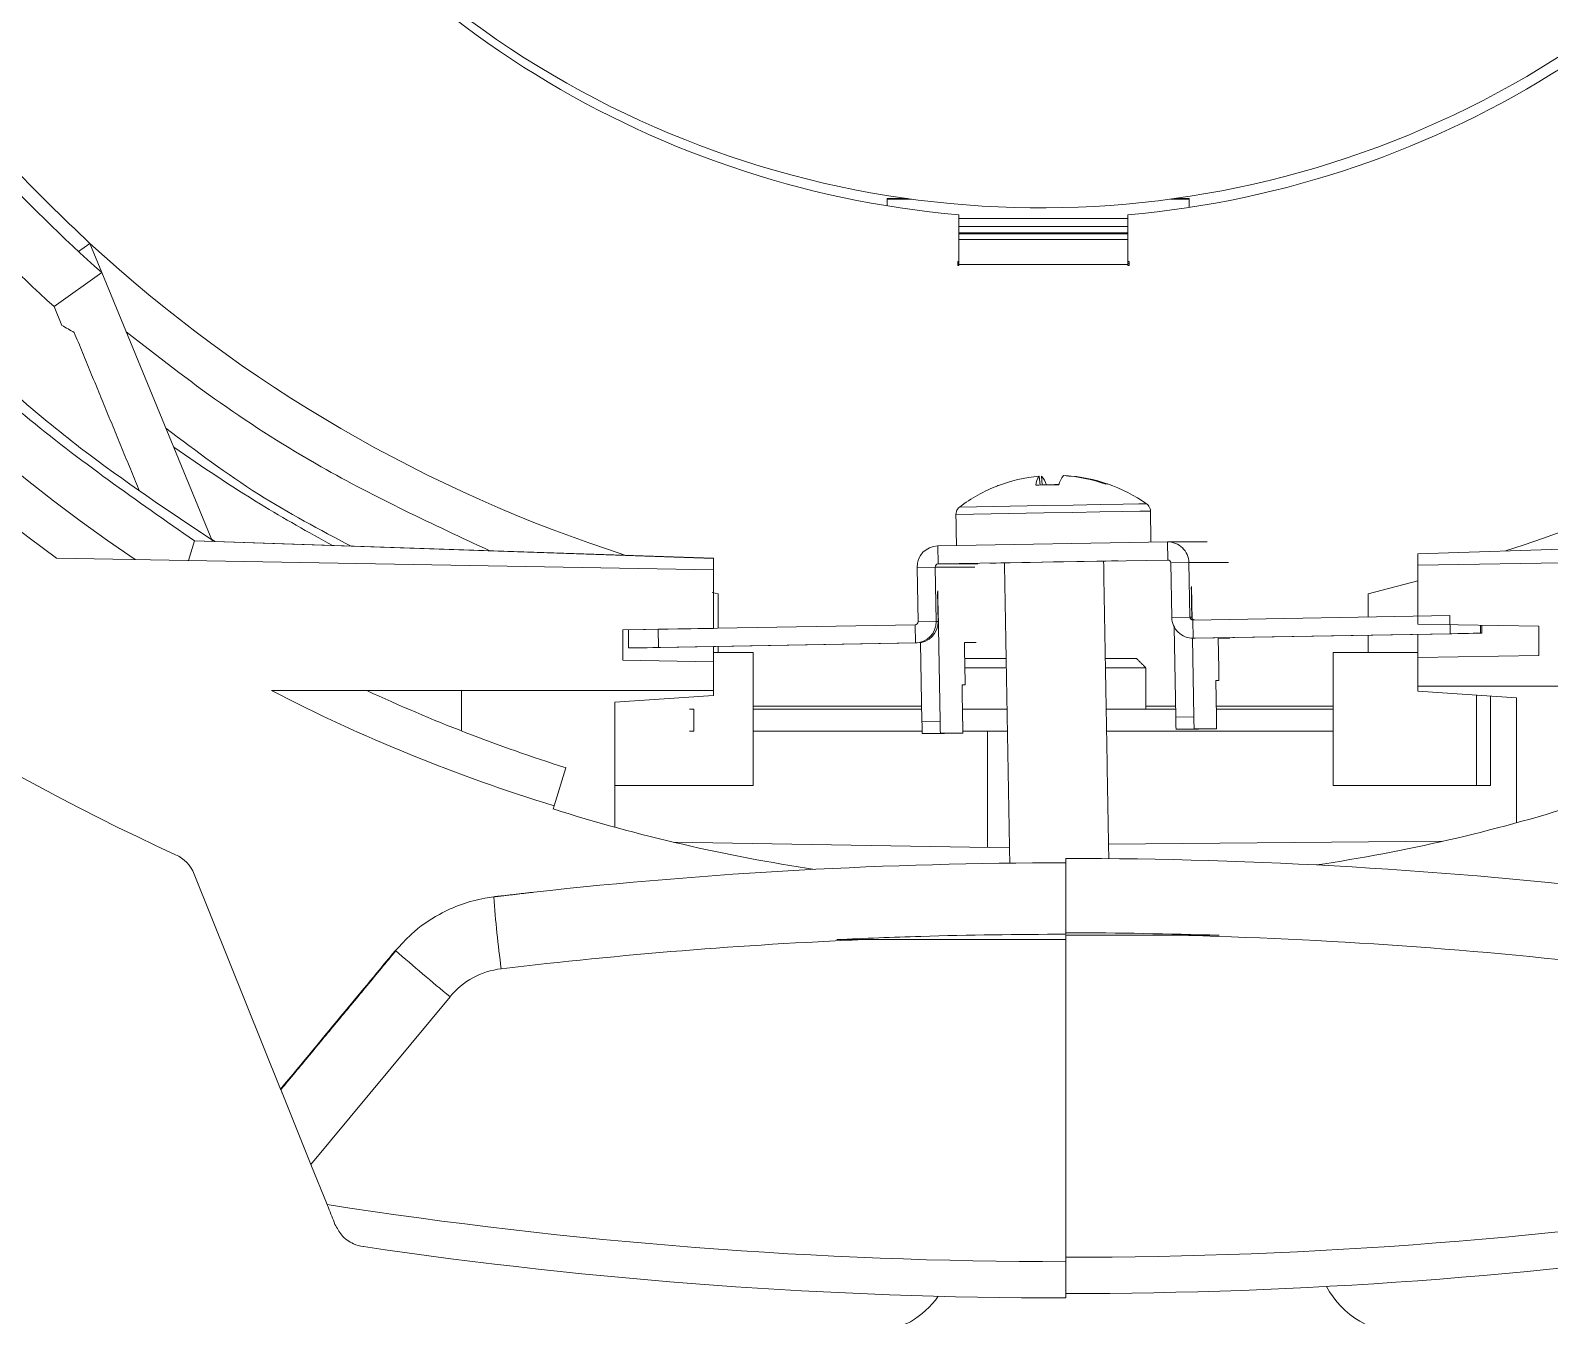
# Model space of a CAD drawing. Extents: x 12.1 to 108.7, y 1 to 80.4.
# Drawn here: x 46.032 to 48.546, y 29.16 to 31.287 of the extents above; entities that cross this region are included whole.
import ezdxf

# ---------------------------------------------------------------- set-up
doc = ezdxf.new("R2010")
doc.units = 0
doc.header["$MEASUREMENT"] = 0
doc.linetypes.add('SLD-Solid', pattern=[0])
doc.layers.add('OBJECT', color=7, linetype='CONTINUOUS')

msp = doc.modelspace()

# ---------------------------------------------------------------- linework, layer by layer
at = {"layer": 'OBJECT', "linetype": 'SLD-Solid', "lineweight": 15}
for p, q in [((47.4496, 31.0077), (47.4496, 31.0086)), ((47.4496, 30.9965), (47.4496, 31.0077)), ((47.4496, 31.0077), (47.4897, 31.0077)), ((47.9183, 31.0077), (47.9496, 31.0077)), ((47.9496, 31.0077), (47.9496, 31.0086)), ((47.9496, 30.9939), (47.9496, 31.0077)), ((47.5681, 30.9046), (47.5681, 30.9816)), ((47.8481, 30.9817), (47.8481, 30.9046)), ((47.9496, 30.9946), (47.9496, 30.9939)), ((47.5681, 30.9757), (47.8481, 30.9757)), ((47.5681, 30.9626), (47.8481, 30.9626)), ((47.5681, 30.9519), (47.8481, 30.9519)), ((46.1301, 30.9344), (46.1111, 30.9211)), ((46.1301, 30.9344), (46.15, 30.886)), ((47.8481, 30.9406), (47.5681, 30.9406)), ((47.5681, 30.9046), (47.5663, 30.9046)), ((47.5663, 30.9046), (47.5663, 30.8978)), ((47.5663, 30.9012), (47.5681, 30.9012)), ((47.5681, 30.8996), (47.5681, 30.9046)), ((47.8499, 30.9046), (47.8481, 30.9046)), ((47.8481, 30.9046), (47.8481, 30.8996)), ((47.8481, 30.9012), (47.8499, 30.9012)), ((47.8499, 30.8978), (47.8499, 30.9046)), ((46.15, 30.886), (46.0711, 30.8298)), ((46.3331, 30.4411), (46.15, 30.886)), ((47.5663, 30.8978), (47.5681, 30.8978)), ((47.5681, 30.8978), (47.5681, 30.8996)), ((47.8481, 30.8996), (47.5681, 30.8996)), ((47.8481, 30.8996), (47.8481, 30.8978)), ((47.8481, 30.8978), (47.8499, 30.8978)), ((46.0838, 30.7988), (46.0711, 30.8298)), ((47.7011, 30.5493), (47.7027, 30.5346)), ((47.7064, 30.5348), (47.705, 30.5494)), ((47.7455, 30.5501), (47.7455, 30.5498)), ((47.7092, 30.5005), (47.5693, 30.498)), ((47.7088, 30.4884), (47.5634, 30.4858)), ((49.1868, 30.4495), (48.3281, 30.4206)), ((46.2932, 30.4095), (46.3033, 30.4421)), ((46.3033, 30.4421), (47.1621, 30.4132)), ((46.3033, 30.4421), (47.1621, 30.4133)), ((47.5335, 30.4339), (47.9134, 30.4405)), ((47.5335, 30.4339), (47.534, 30.4039)), ((47.9134, 30.4405), (47.979, 30.4405)), ((47.9139, 30.4105), (47.9134, 30.4405)), ((47.1621, 30.3944), (46.0749, 30.4133)), ((47.1621, 30.4133), (47.1621, 30.4132)), ((47.1621, 30.3944), (47.1621, 30.4132)), ((47.5291, 30.3988), (47.4991, 30.3983)), ((47.5007, 30.3083), (47.4991, 30.3983)), ((47.5306, 30.3088), (47.5291, 30.3988)), ((47.5291, 30.3988), (47.5946, 30.3988)), ((47.534, 30.4039), (47.9139, 30.4105)), ((47.534, 30.4039), (47.5995, 30.4039)), ((47.949, 30.4061), (47.919, 30.4056)), ((47.919, 30.4056), (47.9206, 30.3156)), ((47.949, 30.4061), (47.9506, 30.3161)), ((47.949, 30.4061), (48.0146, 30.4061)), ((48.3281, 30.4017), (49.4153, 30.4207)), ((48.3281, 30.4017), (48.3281, 30.4206)), ((48.3281, 30.3043), (48.3281, 30.4017)), ((47.1621, 30.2974), (47.1621, 30.3944)), ((48.2459, 30.3546), (48.3281, 30.3761)), ((47.1699, 30.3546), (47.1602, 30.357)), ((47.1699, 30.2975), (47.1699, 30.3546)), ((48.2459, 30.3163), (48.2459, 30.3546)), ((47.5334, 30.3295), (47.5338, 30.3088)), ((47.5334, 30.3295), (47.534, 30.3295)), ((47.534, 30.3295), (47.5372, 30.1438)), ((47.9533, 30.3368), (47.9537, 30.3161)), ((47.9533, 30.3368), (47.9539, 30.3368)), ((47.9543, 30.3139), (47.9539, 30.3368)), ((47.1621, 30.2974), (47.0121, 30.2947)), ((47.4957, 30.3032), (47.0708, 30.2958)), ((47.4957, 30.3032), (47.4963, 30.2732)), ((47.5007, 30.3083), (47.5306, 30.3088)), ((47.5306, 30.3088), (47.5338, 30.3088)), ((47.9506, 30.3161), (47.9206, 30.3156)), ((47.9271, 30.1506), (47.9245, 30.3001)), ((47.9537, 30.3161), (47.9506, 30.3161)), ((48.3806, 30.3186), (47.9557, 30.3112)), ((47.9557, 30.3112), (47.9562, 30.2812)), ((48.5281, 30.3008), (48.3281, 30.3043)), ((48.3811, 30.2886), (48.3806, 30.3186)), ((48.4313, 30.3025), (48.4315, 30.2895)), ((48.4338, 30.2895), (48.4336, 30.3025)), ((48.5281, 30.2526), (48.5281, 30.3008)), ((47.0121, 30.2448), (47.0121, 30.2947)), ((47.0708, 30.2958), (47.0213, 30.2949)), ((47.0218, 30.2649), (47.0213, 30.2949)), ((47.0708, 30.2958), (47.0713, 30.2658)), ((47.4963, 30.2732), (47.0713, 30.2658)), ((47.0745, 30.2658), (47.4994, 30.2732)), ((47.4963, 30.2732), (47.4994, 30.2732)), ((47.5072, 30.1433), (47.5049, 30.2737)), ((47.5775, 30.2738), (47.5968, 30.2738)), ((47.5784, 30.2238), (47.5775, 30.2738)), ((47.9571, 30.1512), (47.9548, 30.2812)), ((48.3811, 30.2886), (47.9562, 30.2812)), ((47.9593, 30.2812), (47.9562, 30.2812)), ((47.9593, 30.2812), (48.3842, 30.2886)), ((48.0168, 30.2811), (47.9974, 30.2811)), ((47.9974, 30.2811), (47.9983, 30.2311)), ((48.2459, 30.2575), (48.2459, 30.2862)), ((48.3281, 30.2877), (48.3281, 30.2491)), ((48.4315, 30.2895), (48.3811, 30.2886)), ((48.4338, 30.2895), (48.4315, 30.2895)), ((47.0218, 30.2649), (47.0241, 30.2649)), ((47.0241, 30.2649), (47.0745, 30.2658)), ((47.1621, 30.2422), (47.1621, 30.2673)), ((47.1621, 30.2575), (47.2279, 30.2575)), ((47.1621, 30.2575), (47.2279, 30.2575)), ((47.1621, 30.2575), (47.2279, 30.2575)), ((47.1699, 30.2575), (47.1699, 30.2674)), ((47.2279, 30.2575), (47.2279, 30.0375)), ((47.578, 30.2475), (47.6466, 30.2475)), ((47.8106, 30.2475), (47.8624, 30.2475)), ((48.1879, 30.2575), (48.1879, 30.0375)), ((48.1879, 30.2575), (48.3281, 30.2575)), ((48.1879, 30.2575), (48.2879, 30.2575)), ((48.1879, 30.2575), (48.2879, 30.2575)), ((48.3281, 30.2491), (48.5281, 30.2526)), ((48.3281, 30.2017), (48.3281, 30.2491)), ((47.0121, 30.2448), (47.1621, 30.2422)), ((47.1621, 30.1944), (47.1621, 30.2422)), ((47.6468, 30.232), (47.5782, 30.232)), ((47.8779, 30.232), (47.8109, 30.232)), ((47.5735, 30.2038), (47.5786, 30.2038)), ((47.5745, 30.1438), (47.5735, 30.2038)), ((47.5735, 30.2037), (47.5786, 30.2038)), ((47.9985, 30.2111), (47.9934, 30.2111)), ((47.9934, 30.2111), (47.9945, 30.1512)), ((47.9934, 30.2111), (47.9985, 30.2111)), ((49.0594, 30.2017), (48.3281, 30.2017)), ((48.3281, 30.1936), (48.3281, 30.2017)), ((46.4308, 30.1944), (47.1621, 30.1944)), ((46.7451, 30.1276), (46.7451, 30.1944)), ((46.9991, 30.1754), (47.1621, 30.1862)), ((46.9991, 30.1754), (46.9991, 29.9683)), ((47.1621, 30.1862), (47.1621, 30.1944)), ((48.4911, 30.1827), (48.3281, 30.1936)), ((48.4247, 30.1872), (48.4247, 30.0375)), ((48.4479, 30.1856), (48.4479, 30.0375)), ((48.4911, 29.9756), (48.4911, 30.1827)), ((47.1226, 30.1635), (47.1294, 30.1635)), ((47.1294, 30.1275), (47.1294, 30.1635)), ((47.5068, 30.1685), (47.2279, 30.1685)), ((47.2279, 30.1635), (47.5068, 30.1635)), ((47.2279, 30.1635), (47.4604, 30.1635)), ((47.2279, 30.1635), (47.2499, 30.1635)), ((47.2279, 30.1635), (47.4604, 30.1635)), ((47.2279, 30.1635), (47.2499, 30.1635)), ((47.5742, 30.1635), (47.648, 30.1635)), ((47.812, 30.1635), (47.9269, 30.1635)), ((47.9268, 30.1685), (47.8779, 30.1685)), ((47.9271, 30.1506), (47.9571, 30.1512)), ((48.1879, 30.1685), (47.9942, 30.1685)), ((47.9942, 30.1635), (48.1879, 30.1635)), ((47.9942, 30.1635), (48.1879, 30.1635)), ((47.9942, 30.1635), (48.1879, 30.1635)), ((48.1659, 30.1635), (48.1879, 30.1635)), ((48.1659, 30.1635), (48.1879, 30.1635)), ((47.1226, 30.1275), (47.1294, 30.1275)), ((47.2279, 30.1275), (47.5075, 30.1275)), ((47.5072, 30.1433), (47.5372, 30.1438)), ((47.5377, 30.1238), (47.5077, 30.1233)), ((47.5077, 30.1233), (47.5447, 30.1233)), ((47.5377, 30.1238), (47.5747, 30.1238)), ((47.5447, 30.1233), (47.5747, 30.1238)), ((47.5748, 30.1275), (47.6487, 30.1275)), ((47.8127, 30.1275), (48.1879, 30.1275)), ((47.9576, 30.1312), (47.9276, 30.1306)), ((47.9276, 30.1306), (47.9646, 30.1306)), ((47.9576, 30.1312), (47.9946, 30.1312)), ((47.9646, 30.1306), (47.9946, 30.1312)), ((46.8983, 30.0037), (46.9181, 30.0666)), ((46.9991, 30.0375), (47.2279, 30.0375)), ((47.1279, 30.0375), (47.2279, 30.0375)), ((47.1279, 30.0375), (47.2279, 30.0375)), ((48.1879, 30.0375), (48.4247, 30.0375)), ((48.1879, 30.0375), (48.2879, 30.0375)), ((48.1879, 30.0375), (48.2879, 30.0375)), ((48.4247, 30.0375), (48.4479, 30.0375)), ((46.8966, 29.9984), (46.8983, 30.0037)), ((48.3695, 29.9452), (47.8159, 29.9404)), ((47.0952, 29.9437), (47.652, 29.934)), ((46.3028, 29.8907), (46.4458, 29.5351)), ((47.4103, 29.7823), (47.7451, 29.7823)), ((47.7451, 29.7914), (47.7451, 29.7938)), ((47.7451, 29.7897), (47.9248, 29.7897)), ((47.7451, 29.7897), (47.7451, 29.2567)), ((47.7451, 29.7823), (47.7451, 29.2494)), ((46.7262, 29.6879), (46.496, 29.4102)), ((46.496, 29.4102), (46.4461, 29.5342)), ((46.496, 29.4102), (46.5227, 29.3439))]:
    msp.add_line(p, q, dxfattribs=at)
at = {"layer": 'OBJECT', "linetype": 'SLD-Solid', "lineweight": 15, "flags": 128}
for points in [[(47.7092, 30.5005), (47.7575, 30.5013), (47.8026, 30.5021), (47.84, 30.5028), (47.8661, 30.5032), (47.8783, 30.5034), (47.879, 30.5034)], [(47.7088, 30.4884), (47.7567, 30.4892), (47.8018, 30.49), (47.8399, 30.4907), (47.8678, 30.4911), (47.883, 30.4914), (47.8853, 30.4914)], [(47.7249, 30.4072), (47.6865, 30.4065), (47.6534, 30.4059), (47.6301, 30.4055), (47.6197, 30.4053), (47.6236, 30.4054), (47.6414, 30.4057), (47.6438, 30.4057)], [(47.8078, 30.4086), (47.8113, 30.4087), (47.8285, 30.409), (47.8317, 30.409), (47.8207, 30.4089), (47.7968, 30.4084), (47.7634, 30.4079), (47.7249, 30.4072)], [(47.534, 30.3295), (47.5337, 30.341), (47.5335, 30.3507), (47.5333, 30.3572), (47.5332, 30.3595), (47.5331, 30.3572), (47.5331, 30.3507), (47.5332, 30.341), (47.5334, 30.3295)], [(47.9539, 30.3368), (47.9537, 30.3483), (47.9534, 30.358), (47.9532, 30.3645), (47.9531, 30.3668), (47.953, 30.3645), (47.9531, 30.358), (47.9532, 30.3483), (47.9533, 30.3368)], [(48.3842, 30.2886), (48.394, 30.2888), (48.4033, 30.289), (48.4119, 30.2891), (48.4195, 30.2893), (48.4256, 30.2894), (48.4302, 30.2894), (48.4329, 30.2895), (48.4338, 30.2895)], [(47.0713, 30.2658), (47.0616, 30.2656), (47.0522, 30.2654), (47.0436, 30.2653), (47.0361, 30.2652), (47.03, 30.2651), (47.0254, 30.265), (47.0227, 30.2649), (47.0218, 30.2649)], [(46.6361, 29.7642), (46.6364, 29.764), (46.6366, 29.7639)]]:
    msp.add_lwpolyline(points, dxfattribs=at)
at = {"layer": 'OBJECT', "linetype": 'SLD-Solid', "lineweight": 15}
for centre, radius, start, end in [((47.7451, 32.6894), 2.75, 91.8755, 235.9419), ((47.7451, 32.6967), 2.75, 304.0581, 90), ((47.7079, 32.5755), 1.6, 154.994, 264.9867), ((47.7079, 32.5755), 1.6, 275.0263, 25.1192), ((47.704, 32.5882), 1.595, 174.9058, 0), ((47.8816, 33.4478), 3.875, 212.3331, 245.4575), ((47.7451, 32.6894), 2.4076, 216.1181, 228.508), ((47.7451, 32.6894), 2.5021, 216.1181, 228.0064), ((47.7451, 32.6894), 2.385, 227.3785, 252.2345), ((47.7451, 32.6967), 2.385, 287.7655, 312.6215), ((47.7257, 30.2909), 0.2596, 95.4497, 111.1467), ((47.7254, 30.5326), 0.0296, 145.5409, 176.9959), ((47.6785, 30.5248), 0.0361, 15.3832, 42.8167), ((47.7688, 30.5265), 0.036, 139.1156, 166.6182), ((47.7258, 30.2882), 0.2624, 70.9545, 86.5412), ((47.7299, 30.291), 0.2596, 70.8555, 86.5523), ((47.7278, 30.2889), 0.2624, 111.2627, 127.1668), ((47.6334, 30.5318), 0.00185, 84.6027, 137.3426), ((47.7204, 30.2193), 0.3158, 87.5636, 94.4382), ((47.7378, 30.2186), 0.3168, 90.6995, 92.4935), ((47.8136, 30.5322), 0.0045, 79.3187, 119.2809), ((47.7278, 30.2889), 0.2624, 54.8333, 70.7388), ((47.5341, 30.3989), 0.035, 91.0013, 181.0012), ((47.914, 30.4055), 0.035, 0.999, 90.9991), ((47.5341, 30.3989), 0.005, 91.0013, 181.0012), ((47.914, 30.4055), 0.005, 0.999, 90.9991), ((47.4957, 30.3082), 0.005, 271.0013, 1.0012), ((47.4957, 30.3082), 0.035, 271.0013, 1.0012), ((47.4988, 30.3082), 0.035, 271.0013, 1.0012), ((47.9556, 30.3162), 0.035, 180.999, 270.9991), ((47.9556, 30.3162), 0.005, 180.999, 270.9991), ((47.9587, 30.3162), 0.005, 180.9991, 262.5055), ((47.0057, 30.2088), 0.5729, 359.5, 1.5002), ((47.4256, 30.2161), 0.5729, 359.5, 1.5002), ((47.7451, 32.6894), 2.75, 245.1311, 252.5), ((48.5006, 30.1556), 0.5735, 180.5007, 182.4992), ((48.5306, 30.1562), 0.5735, 180.5007, 182.4992), ((47.4218, 30.1362), 0.5729, 359.5, 1.5002), ((48.0807, 30.1483), 0.5735, 180.5007, 182.4992), ((48.1107, 30.1488), 0.5735, 180.5007, 182.4992), ((47.0019, 30.1288), 0.5729, 359.5, 1.5002), ((47.7451, 32.6894), 2.8215, 252.5, 261.5355), ((47.7451, 32.6967), 2.8215, 278.4645, 287.5), ((46.2471, 29.8683), 0.06, 21.905, 65.4575), ((47.7451, 21.9094), 8, 90, 96.3188), ((47.7451, 21.9167), 8, 83.20693, 90), ((48.6683, 29.984), 1.8742, 184.0032, 187.6629), ((47.743, 21.9094), 7.88, 92.41987, 96.79307), ((47.7462, 21.9167), 7.875, 83.20693, 88.69998), ((48.7084, 32.1205), 3.1379, 228.6694, 230.8249), ((46.8263, 29.605), 0.13, 96.7931, 140.3462), ((47.744, 37.1894), 7.94, 261.15144, 270.00756), ((47.7456, 37.1967), 7.94, 269.99622, 278.85264), ((47.7451, 37.1894), 8, 261.64584, 270), ((47.7451, 37.1967), 8, 270, 278.35416), ((47.4124, 29.2796), 0.15, 276.2823, 324.3513), ((48.3087, 29.2796), 0.15, 208.3263, 270)]:
    msp.add_arc(centre, radius, start, end, dxfattribs=at)
for centre, major_axis, ratio, start_param, end_param in [((47.7694, 32.6967), (2.8088, 0), 0.999963, 5.338459, 7.862637), ((47.7208, 32.6894), (2.8088, 0), 0.999963, 1.594185, 4.086319), ((47.1703, 32.4528), (1.8604, 0.7658), 0.95108, 3.764266, 3.776419), ((47.7208, 32.6894), (2.8088, 0), 0.999963, 4.235222, 4.415222), ((46.9541, 29.9604), (4.3308, 5.2296), 0.017668, 1.622945, 1.667002)]:
    msp.add_ellipse(centre, major_axis=major_axis, ratio=ratio, start_param=start_param, end_param=end_param, dxfattribs=at)
for points, knots in [([(46.3033, 30.4421), (46.2077, 30.5087), (46.0157, 30.6426), (45.7784, 30.8744), (45.5771, 31.1192), (45.4734, 31.2891), (45.4202, 31.3764)], [0, 0, 0, 0, 0.268973, 0.540334, 0.76398, 1, 1, 1, 1]), ([(45.4435, 31.3692), (45.4894, 31.2946), (45.5782, 31.1501), (45.7328, 30.9535), (45.9098, 30.7685), (46.108, 30.5931), (46.2613, 30.491), (46.3362, 30.441)], [0, 0, 0, 0, 0.201861, 0.391185, 0.57554, 0.792277, 1, 1, 1, 1]), ([(45.8366, 31.2589), (45.8884, 31.1936), (45.9791, 31.0789), (46.0847, 30.9778), (46.1301, 30.9344)], [0, 0, 0, 0, 0.570057, 1, 1, 1, 1]), ([(46.1903, 30.7881), (46.2417, 30.748), (46.345, 30.6676), (46.5437, 30.5413), (46.6977, 30.4696), (46.7923, 30.4257)], [0, 0, 0, 0, 0.277613, 0.55686, 1, 1, 1, 1]), ([(46.5623, 30.4334), (46.5105, 30.4608), (46.4032, 30.5176), (46.3062, 30.5906), (46.256, 30.6284)], [0, 0, 0, 0, 0.482931, 1, 1, 1, 1]), ([(46.2689, 30.597), (46.3162, 30.5649), (46.4015, 30.5068), (46.4916, 30.4567), (46.5318, 30.4344)], [0, 0, 0, 0, 0.554427, 1, 1, 1, 1]), ([(47.8852, 30.4912), (47.8852, 30.4916), (47.8855, 30.4938), (47.8842, 30.4973), (47.8819, 30.501), (47.8796, 30.5032), (47.8781, 30.5039), (47.8777, 30.5042)], [0, 0, 0, 0, 0.0701642, 0.4136896, 0.6856784, 0.9137831, 1, 1, 1, 1]), ([(47.5694, 30.498), (47.5684, 30.4971), (47.5661, 30.4952), (47.5638, 30.4909), (47.5636, 30.4875), (47.5635, 30.4858)], [0, 0, 0, 0, 0.286017, 0.644325, 1, 1, 1, 1]), ([(47.7451, 29.7938), (47.7451, 29.8078), (47.7451, 29.8359), (47.7451, 29.873), (47.7451, 29.9007), (47.7451, 29.9148), (47.7451, 29.9162), (47.7451, 29.9167)], [0, 0, 0, 0, 0.21692, 0.433841, 0.650765, 0.867697, 1, 1, 1, 1]), ([(47.7451, 29.9094), (47.7451, 29.908), (47.7451, 29.9054), (47.7451, 29.8847), (47.7451, 29.8542), (47.7451, 29.8211), (47.7451, 29.7995), (47.7451, 29.7914)], [0, 0, 0, 0, 0.217017, 0.434035, 0.651038, 0.868011, 1, 1, 1, 1]), ([(46.7987, 29.8531), (46.7938, 29.8524), (46.7624, 29.848), (46.714, 29.8303), (46.6657, 29.7969), (46.6446, 29.7735), (46.6361, 29.7642)], [0, 0, 0, 0, 0.0794208, 0.5017047, 0.8008131, 1, 1, 1, 1]), ([(47.7451, 29.7914), (47.6651, 29.7908), (47.5387, 29.7898), (47.4125, 29.7844), (47.3662, 29.7823)], [0, 0, 0, 0, 0.633133, 1, 1, 1, 1]), ([(47.9989, 29.7897), (47.9155, 29.7917), (47.8309, 29.7938), (47.7463, 29.7938), (47.7451, 29.7938)], [0, 0, 0, 0, 0.985074, 1, 1, 1, 1]), ([(46.4458, 29.5351), (46.4813, 29.5779), (46.5446, 29.6544), (46.608, 29.7309), (46.6359, 29.7645)], [0, 0, 0, 0, 0.56, 1, 1, 1, 1]), ([(46.4486, 29.5281), (46.4479, 29.5298), (46.4465, 29.5333), (46.4458, 29.535), (46.4458, 29.5351), (46.4458, 29.5351)], [0, 0, 0, 0, 0.4419364, 0.8852198, 1, 1, 1, 1]), ([(46.5358, 29.3112), (46.5322, 29.3203), (46.5279, 29.3309), (46.5234, 29.3421), (46.5227, 29.3439)], [0, 0, 0, 0, 0.846536, 1, 1, 1, 1]), ([(46.5827, 29.2743), (46.5827, 29.2743), (46.5771, 29.2751), (46.5643, 29.279), (46.547, 29.2904), (46.5392, 29.3049), (46.5358, 29.3112)], [0, 0, 0, 0, 0.003827, 0.294529, 0.692404, 1, 1, 1, 1]), ([(47.7451, 29.2494), (47.7451, 29.2426), (47.7451, 29.2291), (47.7451, 29.2112), (47.7451, 29.1976), (47.7451, 29.1904), (47.7451, 29.1897), (47.7451, 29.1894)], [0, 0, 0, 0, 0.214653, 0.429306, 0.643974, 0.858672, 1, 1, 1, 1])]:
    msp.add_open_spline(points, degree=3, knots=knots, dxfattribs=at)
for points in [[(47.4832, 31.0086), (47.4496, 31.0086)], [(47.9496, 31.0086), (47.9249, 31.0086)], [(47.5681, 30.9504), (47.8481, 30.9504)], [(46.2124, 30.5242), (46.1043, 30.7869)], [(47.5634, 30.4858), (47.5643, 30.4344)], [(47.8862, 30.44), (47.8853, 30.4914)], [(46.3377, 30.4409), (46.3317, 30.4445)], [(47.6438, 30.4058), (47.6525, 29.9088)], [(47.8164, 29.9164), (47.8078, 30.4086)], [(47.8779, 30.232), (47.8624, 30.2475)], [(47.8779, 30.1635), (47.8779, 30.232)], [(47.6154, 30.1275), (47.6154, 29.9346)], [(46.8646, 29.8608), (46.7987, 29.8531)], [(46.7988, 29.8532), (46.8105, 29.8545)], [(47.3662, 29.7823), (47.4103, 29.7823)], [(47.9248, 29.7897), (47.9989, 29.7897)], [(46.6366, 29.7639), (46.4461, 29.5339)], [(46.4461, 29.5342), (46.4463, 29.5337)], [(47.7451, 29.2531), (47.7451, 29.2567)]]:
    msp.add_open_spline(points, degree=1, dxfattribs=at)

doc.saveas('drawing.dxf')
